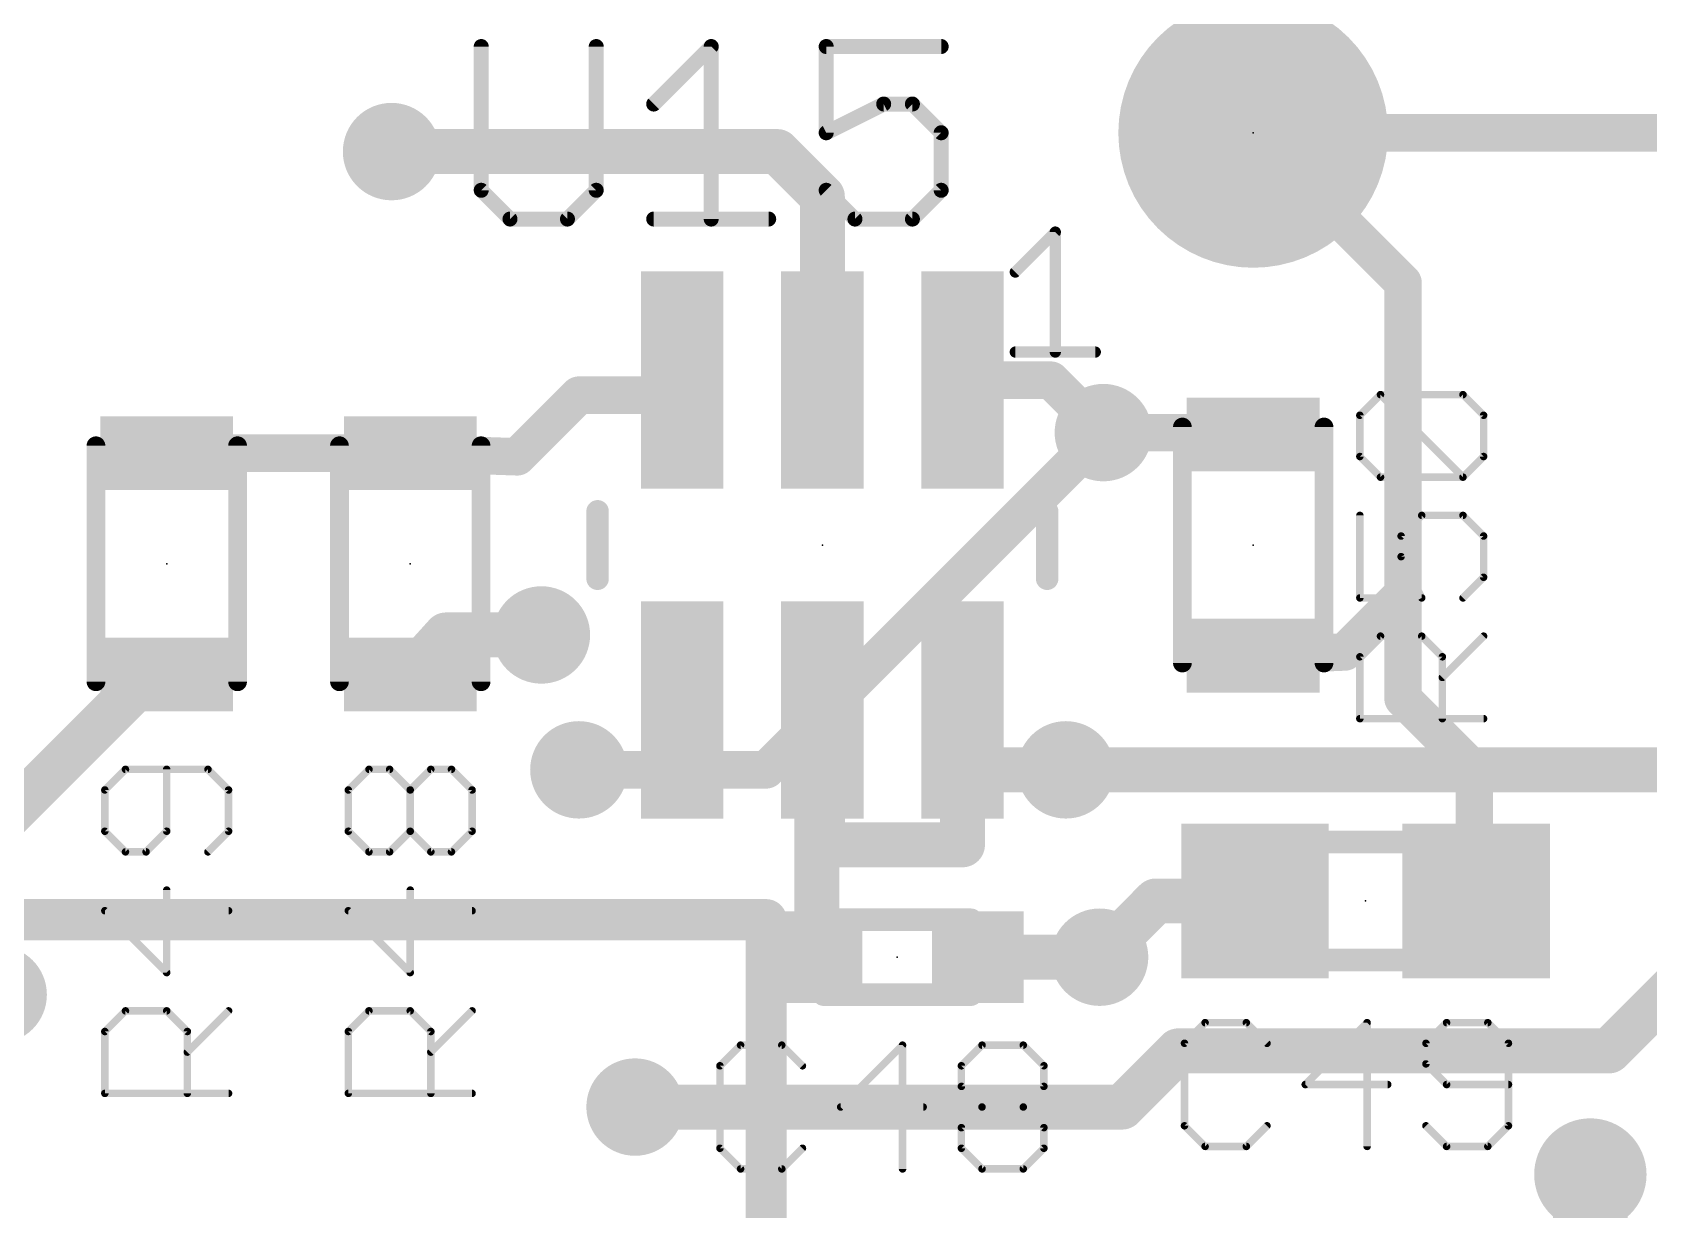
# Model space of a CAD drawing. Extents: x -19 to 124, y 0 to 88.
# Drawn here: x 13.57 to 24.53, y 42.36 to 50.34 of the extents above; entities that cross this region are included whole.
import ezdxf

# ---------------------------------------------------------------- set-up
doc = ezdxf.new("R2010")
doc.units = 0
for name, color, linetype in [('1', 12, 'CONTINUOUS'), ('15', 21, 'CONTINUOUS'), ('16', 132, 'CONTINUOUS'), ('17', 110, 'CONTINUOUS'), ('18', 110, 'CONTINUOUS'), ('21', 253, 'CONTINUOUS'), ('23', 53, 'CONTINUOUS'), ('25', 253, 'CONTINUOUS')]:
    doc.layers.add(name, color=color, linetype=linetype)

# ---------------------------------------------------------------- blocks, each defined once
blk = doc.blocks.new('ROUNDP')
at = {"const_width": 0.5}
blk.add_lwpolyline([(0, -0.25, 1), (0, 0.25, 1), (0, -0.25)], format="xyb", dxfattribs=at)
blk = doc.blocks.new('RECT')
blk.add_solid([(-0.5, -0.5), (0.5, -0.5), (-0.5, 0.5), (0.5, 0.5)])
blk = doc.blocks.new('ROUNDV')
at = {"const_width": 0.5}
blk.add_lwpolyline([(0, -0.25, 1), (0, 0.25, 1), (0, -0.25)], format="xyb", dxfattribs=at)

msp = doc.modelspace()

# ---------------------------------------------------------------- linework, layer by layer
at = {"layer": '1'}
for points, const_width in [([(22.86, 48.641), (21.844, 49.657)], 0.254), ([(18.6182, 49.53), (16.002, 49.53)], 0.3048), ([(18.923, 49.2252), (18.6182, 49.53)], 0.3048), ([(18.923, 47.9806), (18.923, 49.2252)], 0.3048), ([(22.86, 46.5328), (22.86, 48.641)], 0.254), ([(16.854, 47.461), (17.272, 47.879)], 0.254), ([(17.272, 47.879), (17.8714, 47.879)], 0.254), ([(17.8714, 47.879), (17.973, 47.9806)], 0.254), ([(19.873, 47.9806), (20.4724, 47.9806)], 0.254), ([(20.4724, 47.9806), (20.828, 47.625)], 0.254), ([(20.828, 47.625), (21.807, 47.625)], 0.254), ([(21.807, 47.625), (21.844, 47.613)], 0.254), ([(14.478, 47.486), (16.129, 47.486)], 0.254), ([(16.129, 47.486), (16.854, 47.461)], 0.254), ([(22.4652, 46.138), (22.86, 46.5328)], 0.254), ([(22.86, 45.8216), (22.86, 46.5328)], 0.254), ([(16.129, 45.986), (16.3714, 46.2534)], 0.3048), ([(16.3714, 46.2534), (17.018, 46.2534)], 0.3048), ([(21.844, 46.113), (22.4652, 46.138)], 0.254), ([(14.388, 46.011), (13.335, 44.958)], 0.3048), ([(14.478, 45.986), (14.388, 46.011)], 0.3048), ([(22.86, 45.8216), (23.3426, 45.339)], 0.254), ([(17.973, 45.7454), (17.973, 45.466)], 0.254), ([(18.8849, 44.069), (18.8849, 45.7454)], 0.3048), ([(18.8849, 45.7454), (18.923, 45.7454)], 0.3048), ([(18.923, 44.831), (18.923, 45.7454)], 0.3048), ([(19.873, 45.7454), (19.873, 44.831)], 0.3048), ([(19.873, 45.7454), (19.873, 45.339)], 0.3048), ([(17.973, 45.466), (17.9832, 45.466)], 0.254), ([(17.9832, 45.466), (17.9832, 45.339)], 0.254), ([(19.873, 45.339), (20.574, 45.339)], 0.3048), ([(17.9832, 45.339), (17.272, 45.339)], 0.254), ([(23.3426, 45.339), (23.3426, 44.4634)], 0.254), ([(19.873, 44.831), (18.923, 44.831)], 0.3048), ([(20.8026, 44.069), (21.1836, 44.45)], 0.3048), ([(21.1836, 44.45), (21.856, 44.45)], 0.3048), ([(23.3426, 44.4634), (23.356, 44.45)], 0.254), ([(19.9771, 44.069), (20.8026, 44.069)], 0.3048), ([(24.692, 43.869), (24.257, 43.434)], 0.3048), ([(21.336, 43.434), (20.955, 43.053)], 0.3048), ([(24.257, 43.434), (21.336, 43.434)], 0.3048), ([(20.955, 43.053), (17.653, 43.053)], 0.3048), ([(24.13, 41.351), (24.13, 42.5958)], 0.508)]:
    msp.add_lwpolyline(points, dxfattribs=dict(at, const_width=const_width))
for points, const_width in [([(21.8889, 49.7019, 1), (21.7991, 49.6121)], 0.127), ([(16.002, 49.6062, 1), (16.002, 49.4538)], 0.1524), ([(18.6721, 49.5839, 1), (18.5643, 49.4761)], 0.1524), ([(18.6182, 49.4538, 1), (18.6182, 49.6062)], 0.1524), ([(18.9992, 49.2252, 1), (18.8468, 49.2252)], 0.1524), ([(18.8691, 49.1713, 1), (18.9769, 49.2791)], 0.1524), ([(22.9235, 48.641, 1), (22.7965, 48.641)], 0.127), ([(22.8151, 48.5961, 1), (22.9049, 48.6859)], 0.127), ([(17.272, 47.9425, 1), (17.272, 47.8155)], 0.127), ([(17.3169, 47.8341, 1), (17.2271, 47.9239)], 0.127), ([(17.8714, 47.8155, 1), (17.8714, 47.9425)], 0.127), ([(18.0179, 47.9357, 1), (17.9281, 48.0255)], 0.127), ([(18.8468, 47.9806, 1), (18.9992, 47.9806)], 0.1524), ([(19.873, 48.0441, 1), (19.873, 47.9171)], 0.127), ([(20.5173, 48.0255, 1), (20.4275, 47.9357)], 0.127), ([(20.4724, 47.9171, 1), (20.4724, 48.0441)], 0.127), ([(17.8265, 47.9239, 1), (17.9163, 47.8341)], 0.127), ([(20.828, 47.6885, 1), (20.828, 47.5615)], 0.127), ([(20.7831, 47.5801, 1), (20.8729, 47.6699)], 0.127), ([(21.8266, 47.6854, 1), (21.7874, 47.5646)], 0.127), ([(21.807, 47.5615, 1), (21.807, 47.6885)], 0.127), ([(21.8244, 47.5526, 1), (21.8636, 47.6734)], 0.127), ([(14.478, 47.5495, 1), (14.478, 47.4225)], 0.127), ([(16.1312, 47.5495, 1), (16.1268, 47.4225)], 0.127), ([(16.129, 47.4225, 1), (16.129, 47.5495)], 0.127), ([(16.8091, 47.5059, 1), (16.8989, 47.4161)], 0.127), ([(16.8518, 47.3975, 1), (16.8562, 47.5245)], 0.127), ([(22.9235, 46.5328, 1), (22.7965, 46.5328)], 0.127), ([(22.7965, 46.5328, 1), (22.9235, 46.5328)], 0.127), ([(22.9049, 46.4879, 1), (22.8151, 46.5777)], 0.127), ([(16.3714, 46.3296, 1), (16.3714, 46.1772)], 0.1524), ([(16.4279, 46.2022, 1), (16.3149, 46.3046)], 0.1524), ([(17.018, 46.1772, 1), (17.018, 46.3296)], 0.1524), ([(22.4203, 46.1829, 1), (22.5101, 46.0931)], 0.127), ([(22.4678, 46.0746, 1), (22.4626, 46.2014)], 0.127), ([(14.4084, 46.0844, 1), (14.3676, 45.9376)], 0.1524), ([(14.4419, 45.9571, 1), (14.3341, 46.0649)], 0.1524), ([(21.8414, 46.1764, 1), (21.8466, 46.0496)], 0.127), ([(14.4576, 45.9126, 1), (14.4984, 46.0594)], 0.1524), ([(16.0725, 46.0372, 1), (16.1855, 45.9348)], 0.1524), ([(22.9049, 45.8665, 1), (22.8151, 45.7767)], 0.127), ([(18.0365, 45.7454, 1), (17.9095, 45.7454)], 0.127), ([(18.9611, 45.7454, 1), (18.8087, 45.7454)], 0.1524), ([(18.8849, 45.8216, 1), (18.8849, 45.6692)], 0.1524), ([(18.9992, 45.7454, 1), (18.8468, 45.7454)], 0.1524), ([(18.923, 45.6692, 1), (18.923, 45.8216)], 0.1524), ([(19.9492, 45.7454, 1), (19.7968, 45.7454)], 0.1524), ([(19.9492, 45.7454, 1), (19.7968, 45.7454)], 0.1524), ([(22.7965, 45.8216, 1), (22.9235, 45.8216)], 0.127), ([(17.973, 45.5295, 1), (17.973, 45.4025)], 0.127), ([(18.0467, 45.466, 1), (17.9197, 45.466)], 0.127), ([(17.9832, 45.4025, 1), (17.9832, 45.5295)], 0.127), ([(17.9095, 45.466, 1), (18.0365, 45.466)], 0.127), ([(19.873, 45.4152, 1), (19.873, 45.2628)], 0.1524), ([(20.574, 45.2628, 1), (20.574, 45.4152)], 0.1524), ([(17.272, 45.4025, 1), (17.272, 45.2755)], 0.127), ([(17.9197, 45.339, 1), (18.0467, 45.339)], 0.127), ([(17.9832, 45.2755, 1), (17.9832, 45.4025)], 0.127), ([(19.7968, 45.339, 1), (19.9492, 45.339)], 0.1524), ([(23.4061, 45.339, 1), (23.2791, 45.339)], 0.127), ([(23.2977, 45.2941, 1), (23.3875, 45.3839)], 0.127), ([(18.923, 44.9072, 1), (18.923, 44.7548)], 0.1524), ([(19.873, 44.7548, 1), (19.873, 44.9072)], 0.1524), ([(18.8468, 44.831, 1), (18.9992, 44.831)], 0.1524), ([(19.7968, 44.831, 1), (19.9492, 44.831)], 0.1524), ([(21.1836, 44.5262, 1), (21.1836, 44.3738)], 0.1524), ([(21.2375, 44.3961, 1), (21.1297, 44.5039)], 0.1524), ([(21.856, 44.3738, 1), (21.856, 44.5262)], 0.1524), ([(23.3875, 44.5083, 1), (23.2977, 44.4185)], 0.127), ([(23.2791, 44.4634, 1), (23.4061, 44.4634)], 0.127), ([(23.3111, 44.4051, 1), (23.4009, 44.4949)], 0.127), ([(19.9771, 44.1452, 1), (19.9771, 43.9928)], 0.1524), ([(20.7487, 44.1229, 1), (20.8565, 44.0151)], 0.1524), ([(20.8026, 43.9928, 1), (20.8026, 44.1452)], 0.1524), ([(18.8087, 44.069, 1), (18.9611, 44.069)], 0.1524), ([(21.336, 43.5102, 1), (21.336, 43.3578)], 0.1524), ([(21.3899, 43.3801, 1), (21.2821, 43.4879)], 0.1524), ([(24.2031, 43.4879, 1), (24.3109, 43.3801)], 0.1524), ([(24.257, 43.3578, 1), (24.257, 43.5102)], 0.1524), ([(17.653, 43.1292, 1), (17.653, 42.9768)], 0.1524), ([(20.9011, 43.1069, 1), (21.0089, 42.9991)], 0.1524), ([(20.955, 42.9768, 1), (20.955, 43.1292)], 0.1524), ([(24.257, 42.5958, 1), (24.003, 42.5958)], 0.254)]:
    msp.add_lwpolyline(points, format="xyb", dxfattribs=dict(at, const_width=const_width))
at = {"layer": '15'}
for points, const_width in [([(20.574, 45.339), (26.416, 45.339)], 0.3048), ([(18.542, 44.323), (0.508, 44.323)], 0.2794), ([(18.542, 36.83), (18.542, 44.323)], 0.2794)]:
    msp.add_lwpolyline(points, dxfattribs=dict(at, const_width=const_width))
for points, const_width in [([(20.574, 45.4152, 1), (20.574, 45.2628)], 0.1524), ([(18.6119, 44.323, 1), (18.4722, 44.323)], 0.1397), ([(18.542, 44.2531, 1), (18.542, 44.3929)], 0.1397)]:
    msp.add_lwpolyline(points, format="xyb", dxfattribs=dict(at, const_width=const_width))
at = {"layer": '16', "const_width": 0.254}
for points in [[(21.844, 49.657), (39.37, 49.657)], [(18.542, 45.339), (20.828, 47.625)], [(17.272, 45.339), (18.542, 45.339)]]:
    msp.add_lwpolyline(points, dxfattribs=at)
at = {"layer": '16', "const_width": 0.127}
for points in [[(21.844, 49.7205, 1), (21.844, 49.5935)], [(20.8729, 47.5801, 1), (20.7831, 47.6699)], [(17.272, 45.4025, 1), (17.272, 45.2755)], [(18.4971, 45.3839, 1), (18.5869, 45.2941)], [(18.542, 45.2755, 1), (18.542, 45.4025)]]:
    msp.add_lwpolyline(points, format="xyb", dxfattribs=at)
at = {"layer": '21'}
for points, const_width in [([(20.2311, 48.7134), (20.5023, 48.9846)], 0.0762), ([(20.5023, 48.9846), (20.5023, 48.1711)], 0.0762), ([(20.2311, 48.1711), (20.7734, 48.1711)], 0.0762), ([(21.364, 47.663), (21.364, 46.063)], 0.127), ([(22.324, 46.063), (22.324, 47.663)], 0.127), ([(13.998, 47.536), (13.998, 45.936)], 0.127), ([(14.958, 45.936), (14.958, 47.536)], 0.127), ([(15.649, 47.536), (15.649, 45.936)], 0.127), ([(16.609, 45.936), (16.609, 47.536)], 0.127), ([(17.399, 47.0916), (17.399, 46.6344)], 0.1524), ([(20.447, 46.6344), (20.447, 47.0916)], 0.1524), ([(23.406, 44.85), (21.806, 44.85)], 0.1524), ([(21.806, 44.85), (21.806, 44.05)], 0.1524), ([(23.406, 44.05), (23.406, 44.85)], 0.1524), ([(19.931, 44.323), (18.931, 44.323)], 0.1524), ([(21.806, 44.05), (23.406, 44.05)], 0.1524), ([(18.931, 43.815), (19.931, 43.815)], 0.1524)]:
    msp.add_lwpolyline(points, dxfattribs=dict(at, const_width=const_width))
for points, const_width in [([(20.5213, 48.9846, 1), (20.4832, 48.9846)], 0.0381), ([(20.5157, 48.9711, 1), (20.4888, 48.9981)], 0.0381), ([(20.2176, 48.7269, 1), (20.2446, 48.7)], 0.0381), ([(20.2311, 48.1902, 1), (20.2311, 48.1521)], 0.0381), ([(20.4832, 48.1711, 1), (20.5213, 48.1711)], 0.0381), ([(20.7734, 48.1521, 1), (20.7734, 48.1902)], 0.0381), ([(21.3957, 47.663, 1), (21.3323, 47.663)], 0.0635), ([(22.3558, 47.663, 1), (22.2923, 47.663)], 0.0635), ([(14.0298, 47.536, 1), (13.9663, 47.536)], 0.0635), ([(14.9898, 47.536, 1), (14.9262, 47.536)], 0.0635), ([(15.6808, 47.536, 1), (15.6173, 47.536)], 0.0635), ([(16.6408, 47.536, 1), (16.5773, 47.536)], 0.0635), ([(17.4371, 47.0916, 1), (17.3609, 47.0916)], 0.0762), ([(20.4851, 47.0916, 1), (20.4089, 47.0916)], 0.0762), ([(17.3609, 46.6344, 1), (17.4371, 46.6344)], 0.0762), ([(20.4089, 46.6344, 1), (20.4851, 46.6344)], 0.0762), ([(21.3323, 46.063, 1), (21.3957, 46.063)], 0.0635), ([(22.2923, 46.063, 1), (22.3558, 46.063)], 0.0635), ([(13.9663, 45.936, 1), (14.0298, 45.936)], 0.0635), ([(14.9262, 45.936, 1), (14.9898, 45.936)], 0.0635), ([(15.6173, 45.936, 1), (15.6808, 45.936)], 0.0635), ([(16.5773, 45.936, 1), (16.6408, 45.936)], 0.0635), ([(21.806, 44.8881, 1), (21.806, 44.8119)], 0.0762), ([(21.8441, 44.85, 1), (21.7679, 44.85)], 0.0762), ([(23.4441, 44.85, 1), (23.3679, 44.85)], 0.0762), ([(23.406, 44.8119, 1), (23.406, 44.8881)], 0.0762), ([(18.931, 44.3611, 1), (18.931, 44.2849)], 0.0762), ([(19.931, 44.2849, 1), (19.931, 44.3611)], 0.0762), ([(21.806, 44.0881, 1), (21.806, 44.0119)], 0.0762), ([(21.7679, 44.05, 1), (21.8441, 44.05)], 0.0762), ([(23.3679, 44.05, 1), (23.4441, 44.05)], 0.0762), ([(23.406, 44.0119, 1), (23.406, 44.0881)], 0.0762), ([(18.931, 43.8531, 1), (18.931, 43.7769)], 0.0762), ([(19.931, 43.7769, 1), (19.931, 43.8531)], 0.0762)]:
    msp.add_lwpolyline(points, format="xyb", dxfattribs=dict(at, const_width=const_width))
at = {"layer": '23'}
for p in [(21.844, 49.657), (18.923, 46.863), (21.844, 46.863), (14.478, 46.736), (16.129, 46.736), (22.606, 44.45), (19.431, 44.069)]:
    msp.add_point(p, dxfattribs=at)
at = {"layer": '25'}
for points, const_width in [([(16.6101, 50.2422), (16.6101, 49.2677)], 0.1016), ([(17.3897, 49.2677), (17.3897, 50.2422)], 0.1016), ([(17.7795, 49.8524), (18.1693, 50.2422)], 0.1016), ([(18.1693, 50.2422), (18.1693, 49.0728)], 0.1016), ([(19.7285, 50.2422), (18.9489, 50.2422)], 0.1016), ([(18.9489, 50.2422), (18.9489, 49.6575)], 0.1016), ([(18.9489, 49.6575), (19.3387, 49.8524)], 0.1016), ([(19.3387, 49.8524), (19.5336, 49.8524)], 0.1016), ([(19.5336, 49.8524), (19.7285, 49.6575)], 0.1016), ([(19.7285, 49.6575), (19.7285, 49.2677)], 0.1016), ([(16.6101, 49.2677), (16.805, 49.0728)], 0.1016), ([(17.1948, 49.0728), (17.3897, 49.2677)], 0.1016), ([(19.1438, 49.0728), (18.9489, 49.2677)], 0.1016), ([(19.7285, 49.2677), (19.5336, 49.0728)], 0.1016), ([(16.805, 49.0728), (17.1948, 49.0728)], 0.1016), ([(17.7795, 49.0728), (18.5591, 49.0728)], 0.1016), ([(19.5336, 49.0728), (19.1438, 49.0728)], 0.1016), ([(22.5672, 47.7425), (22.707, 47.8824)], 0.0508), ([(22.707, 47.8824), (23.2663, 47.8824)], 0.0508), ([(23.2663, 47.3231), (22.707, 47.8824)], 0.0508), ([(23.2663, 47.8824), (23.4061, 47.7425)], 0.0508), ([(22.5672, 47.4629), (22.5672, 47.7425)], 0.0508), ([(23.4061, 47.7425), (23.4061, 47.4629)], 0.0508), ([(22.707, 47.3231), (22.5672, 47.4629)], 0.0508), ([(23.4061, 47.4629), (23.2663, 47.3231)], 0.0508), ([(23.2663, 47.3231), (22.707, 47.3231)], 0.0508), ([(22.5672, 47.0638), (22.5672, 46.5045)], 0.0508), ([(22.8468, 46.924), (22.9866, 47.0638)], 0.0508), ([(22.9866, 47.0638), (23.2663, 47.0638)], 0.0508), ([(23.2663, 47.0638), (23.4061, 46.924)], 0.0508), ([(22.8468, 46.7841), (22.8468, 46.924)], 0.0508), ([(23.4061, 46.924), (23.4061, 46.6443)], 0.0508), ([(22.9866, 46.5045), (22.8468, 46.7841)], 0.0508), ([(23.4061, 46.6443), (23.2663, 46.5045)], 0.0508), ([(22.5672, 46.5045), (22.9866, 46.5045)], 0.0508), ([(22.5672, 46.1054), (22.707, 46.2452)], 0.0508), ([(22.707, 46.2452), (22.9866, 46.2452)], 0.0508), ([(22.9866, 46.2452), (23.1265, 46.1054)], 0.0508), ([(23.1265, 45.9656), (23.4061, 46.2452)], 0.0508), ([(22.5672, 45.6859), (22.5672, 46.1054)], 0.0508), ([(23.1265, 46.1054), (23.1265, 45.6859)], 0.0508), ([(23.4061, 45.6859), (22.5672, 45.6859)], 0.0508), ([(14.198, 45.3424), (14.0582, 45.2025)], 0.0508), ([(14.7573, 45.3424), (14.198, 45.3424)], 0.0508), ([(14.4776, 44.9229), (14.4776, 45.3424)], 0.0508), ([(14.8971, 45.2025), (14.7573, 45.3424)], 0.0508), ([(15.7092, 45.2025), (15.849, 45.3424)], 0.0508), ([(15.849, 45.3424), (15.9888, 45.3424)], 0.0508), ([(15.9888, 45.3424), (16.1286, 45.2025)], 0.0508), ([(16.1286, 45.2025), (16.2685, 45.3424)], 0.0508), ([(16.2685, 45.3424), (16.4083, 45.3424)], 0.0508), ([(16.4083, 45.3424), (16.5481, 45.2025)], 0.0508), ([(14.0582, 45.2025), (14.0582, 44.9229)], 0.0508), ([(14.8971, 44.9229), (14.8971, 45.2025)], 0.0508), ([(15.7092, 44.9229), (15.7092, 45.2025)], 0.0508), ([(16.1286, 44.9229), (16.1286, 45.2025)], 0.0508), ([(16.5481, 45.2025), (16.5481, 44.9229)], 0.0508), ([(14.0582, 44.9229), (14.198, 44.7831)], 0.0508), ([(14.3378, 44.7831), (14.4776, 44.9229)], 0.0508), ([(14.7573, 44.7831), (14.8971, 44.9229)], 0.0508), ([(15.849, 44.7831), (15.7092, 44.9229)], 0.0508), ([(16.1286, 44.9229), (15.9888, 44.7831)], 0.0508), ([(16.2685, 44.7831), (16.1286, 44.9229)], 0.0508), ([(16.5481, 44.9229), (16.4083, 44.7831)], 0.0508), ([(14.198, 44.7831), (14.3378, 44.7831)], 0.0508), ([(15.9888, 44.7831), (15.849, 44.7831)], 0.0508), ([(16.4083, 44.7831), (16.2685, 44.7831)], 0.0508), ([(14.4776, 43.9645), (14.4776, 44.5238)], 0.0508), ([(16.1286, 43.9645), (16.1286, 44.5238)], 0.0508), ([(14.8971, 44.384), (14.0582, 44.384)], 0.0508), ([(14.0582, 44.384), (14.4776, 43.9645)], 0.0508), ([(16.5481, 44.384), (15.7092, 44.384)], 0.0508), ([(15.7092, 44.384), (16.1286, 43.9645)], 0.0508), ([(14.0582, 43.5654), (14.198, 43.7052)], 0.0508), ([(14.198, 43.7052), (14.4776, 43.7052)], 0.0508), ([(14.4776, 43.7052), (14.6175, 43.5654)], 0.0508), ([(14.6175, 43.4256), (14.8971, 43.7052)], 0.0508), ([(15.7092, 43.5654), (15.849, 43.7052)], 0.0508), ([(15.849, 43.7052), (16.1286, 43.7052)], 0.0508), ([(16.1286, 43.7052), (16.2685, 43.5654)], 0.0508), ([(16.2685, 43.4256), (16.5481, 43.7052)], 0.0508), ([(21.518, 43.6252), (21.3781, 43.4854)], 0.0508), ([(21.7976, 43.6252), (21.518, 43.6252)], 0.0508), ([(21.9374, 43.4854), (21.7976, 43.6252)], 0.0508), ([(22.6162, 43.6252), (22.1967, 43.2058)], 0.0508), ([(22.6162, 42.7863), (22.6162, 43.6252)], 0.0508), ([(23.1551, 43.6252), (23.0153, 43.4854)], 0.0508), ([(23.4347, 43.6252), (23.1551, 43.6252)], 0.0508), ([(23.5746, 43.4854), (23.4347, 43.6252)], 0.0508), ([(14.0582, 43.1459), (14.0582, 43.5654)], 0.0508), ([(14.6175, 43.5654), (14.6175, 43.1459)], 0.0508), ([(15.7092, 43.1459), (15.7092, 43.5654)], 0.0508), ([(16.2685, 43.5654), (16.2685, 43.1459)], 0.0508), ([(21.3781, 43.4854), (21.3781, 42.9261)], 0.0508), ([(23.0153, 43.4854), (23.0153, 43.3456)], 0.0508), ([(23.5746, 42.9261), (23.5746, 43.4854)], 0.0508), ([(18.3683, 43.4728), (18.2285, 43.333)], 0.0508), ([(18.648, 43.4728), (18.3683, 43.4728)], 0.0508), ([(18.7878, 43.333), (18.648, 43.4728)], 0.0508), ([(19.4666, 43.4728), (19.0471, 43.0534)], 0.0508), ([(19.4666, 42.6339), (19.4666, 43.4728)], 0.0508), ([(19.8657, 43.333), (20.0055, 43.4728)], 0.0508), ([(20.0055, 43.4728), (20.2851, 43.4728)], 0.0508), ([(20.2851, 43.4728), (20.425, 43.333)], 0.0508), ([(18.2285, 43.333), (18.2285, 42.7737)], 0.0508), ([(19.8657, 43.1932), (19.8657, 43.333)], 0.0508), ([(20.425, 43.333), (20.425, 43.1932)], 0.0508), ([(23.0153, 43.3456), (23.1551, 43.2058)], 0.0508), ([(20.0055, 43.0534), (19.8657, 43.1932)], 0.0508), ([(20.425, 43.1932), (20.2851, 43.0534)], 0.0508), ([(22.1967, 43.2058), (22.756, 43.2058)], 0.0508), ([(23.1551, 43.2058), (23.5746, 43.2058)], 0.0508), ([(14.8971, 43.1459), (14.0582, 43.1459)], 0.0508), ([(16.5481, 43.1459), (15.7092, 43.1459)], 0.0508), ([(19.0471, 43.0534), (19.6064, 43.0534)], 0.0508), ([(19.8657, 42.9135), (20.0055, 43.0534)], 0.0508), ([(20.0055, 43.0534), (20.2851, 43.0534)], 0.0508), ([(20.2851, 43.0534), (20.425, 42.9135)], 0.0508), ([(19.8657, 42.7737), (19.8657, 42.9135)], 0.0508), ([(20.425, 42.9135), (20.425, 42.7737)], 0.0508), ([(21.3781, 42.9261), (21.518, 42.7863)], 0.0508), ([(21.7976, 42.7863), (21.9374, 42.9261)], 0.0508), ([(23.0153, 42.9261), (23.1551, 42.7863)], 0.0508), ([(23.4347, 42.7863), (23.5746, 42.9261)], 0.0508), ([(18.2285, 42.7737), (18.3683, 42.6339)], 0.0508), ([(18.648, 42.6339), (18.7878, 42.7737)], 0.0508), ([(20.0055, 42.6339), (19.8657, 42.7737)], 0.0508), ([(20.425, 42.7737), (20.2851, 42.6339)], 0.0508), ([(21.518, 42.7863), (21.7976, 42.7863)], 0.0508), ([(23.1551, 42.7863), (23.4347, 42.7863)], 0.0508), ([(18.3683, 42.6339), (18.648, 42.6339)], 0.0508), ([(20.2851, 42.6339), (20.0055, 42.6339)], 0.0508)]:
    msp.add_lwpolyline(points, dxfattribs=dict(at, const_width=const_width))
for points, const_width in [([(16.6355, 50.2422, 1), (16.5847, 50.2422)], 0.0508), ([(17.4151, 50.2422, 1), (17.3643, 50.2422)], 0.0508), ([(18.1947, 50.2422, 1), (18.1439, 50.2422)], 0.0508), ([(18.1873, 50.2242, 1), (18.1513, 50.2602)], 0.0508), ([(18.9489, 50.2676, 1), (18.9489, 50.2168)], 0.0508), ([(18.9743, 50.2422, 1), (18.9235, 50.2422)], 0.0508), ([(19.7285, 50.2168, 1), (19.7285, 50.2676)], 0.0508), ([(17.7615, 49.8704, 1), (17.7975, 49.8344)], 0.0508), ([(19.3387, 49.8778, 1), (19.3387, 49.827)], 0.0508), ([(19.3501, 49.8297, 1), (19.3273, 49.8751)], 0.0508), ([(19.5516, 49.8704, 1), (19.5156, 49.8344)], 0.0508), ([(19.5336, 49.827, 1), (19.5336, 49.8778)], 0.0508), ([(18.9375, 49.6802, 1), (18.9603, 49.6348)], 0.0508), ([(18.9235, 49.6575, 1), (18.9743, 49.6575)], 0.0508), ([(19.7539, 49.6575, 1), (19.7031, 49.6575)], 0.0508), ([(19.7105, 49.6395, 1), (19.7465, 49.6755)], 0.0508), ([(16.6281, 49.2857, 1), (16.5921, 49.2497)], 0.0508), ([(17.4077, 49.2497, 1), (17.3717, 49.2857)], 0.0508), ([(18.9669, 49.2857, 1), (18.9309, 49.2497)], 0.0508), ([(19.7465, 49.2497, 1), (19.7105, 49.2857)], 0.0508), ([(16.5847, 49.2677, 1), (16.6355, 49.2677)], 0.0508), ([(17.3643, 49.2677, 1), (17.4151, 49.2677)], 0.0508), ([(19.7031, 49.2677, 1), (19.7539, 49.2677)], 0.0508), ([(16.805, 49.0982, 1), (16.805, 49.0474)], 0.0508), ([(16.787, 49.0548, 1), (16.823, 49.0908)], 0.0508), ([(17.1768, 49.0908, 1), (17.2128, 49.0548)], 0.0508), ([(17.1948, 49.0474, 1), (17.1948, 49.0982)], 0.0508), ([(17.7795, 49.0982, 1), (17.7795, 49.0474)], 0.0508), ([(18.1439, 49.0728, 1), (18.1947, 49.0728)], 0.0508), ([(18.5591, 49.0474, 1), (18.5591, 49.0982)], 0.0508), ([(19.1438, 49.0982, 1), (19.1438, 49.0474)], 0.0508), ([(19.1258, 49.0548, 1), (19.1618, 49.0908)], 0.0508), ([(19.5156, 49.0908, 1), (19.5516, 49.0548)], 0.0508), ([(19.5336, 49.0474, 1), (19.5336, 49.0982)], 0.0508), ([(22.707, 47.8951, 1), (22.707, 47.8697)], 0.0254), ([(22.716, 47.8913, 1), (22.698, 47.8734)], 0.0254), ([(22.716, 47.8734, 1), (22.698, 47.8913)], 0.0254), ([(23.2753, 47.8913, 1), (23.2573, 47.8734)], 0.0254), ([(23.2663, 47.8697, 1), (23.2663, 47.8951)], 0.0254), ([(22.5799, 47.7425, 1), (22.5545, 47.7425)], 0.0254), ([(22.5582, 47.7515, 1), (22.5762, 47.7336)], 0.0254), ([(23.4188, 47.7425, 1), (23.3934, 47.7425)], 0.0254), ([(23.3971, 47.7336, 1), (23.4151, 47.7515)], 0.0254), ([(22.5762, 47.4719, 1), (22.5582, 47.4539)], 0.0254), ([(22.5545, 47.4629, 1), (22.5799, 47.4629)], 0.0254), ([(23.3934, 47.4629, 1), (23.4188, 47.4629)], 0.0254), ([(23.4151, 47.4539, 1), (23.3971, 47.4719)], 0.0254), ([(22.707, 47.3358, 1), (22.707, 47.3104)], 0.0254), ([(22.698, 47.3141, 1), (22.716, 47.3321)], 0.0254), ([(23.2573, 47.3321, 1), (23.2753, 47.3141)], 0.0254), ([(23.2573, 47.3141, 1), (23.2753, 47.3321)], 0.0254), ([(23.2663, 47.3104, 1), (23.2663, 47.3358)], 0.0254), ([(22.5799, 47.0638, 1), (22.5545, 47.0638)], 0.0254), ([(22.9866, 47.0765, 1), (22.9866, 47.0511)], 0.0254), ([(22.9956, 47.0548, 1), (22.9777, 47.0728)], 0.0254), ([(23.2753, 47.0728, 1), (23.2573, 47.0548)], 0.0254), ([(23.2663, 47.0511, 1), (23.2663, 47.0765)], 0.0254), ([(22.8595, 46.924, 1), (22.8341, 46.924)], 0.0254), ([(22.8378, 46.9329, 1), (22.8558, 46.915)], 0.0254), ([(23.4188, 46.924, 1), (23.3934, 46.924)], 0.0254), ([(23.3971, 46.915, 1), (23.4151, 46.9329)], 0.0254), ([(22.8341, 46.7841, 1), (22.8595, 46.7841)], 0.0254), ([(22.8582, 46.7898, 1), (22.8355, 46.7785)], 0.0254), ([(23.3934, 46.6443, 1), (23.4188, 46.6443)], 0.0254), ([(23.4151, 46.6353, 1), (23.3971, 46.6533)], 0.0254), ([(22.5672, 46.5172, 1), (22.5672, 46.4918)], 0.0254), ([(22.5545, 46.5045, 1), (22.5799, 46.5045)], 0.0254), ([(22.9753, 46.4988, 1), (22.998, 46.5102)], 0.0254), ([(22.9866, 46.4918, 1), (22.9866, 46.5172)], 0.0254), ([(23.2573, 46.5135, 1), (23.2753, 46.4955)], 0.0254), ([(22.707, 46.2579, 1), (22.707, 46.2325)], 0.0254), ([(22.716, 46.2362, 1), (22.698, 46.2542)], 0.0254), ([(22.9956, 46.2542, 1), (22.9777, 46.2362)], 0.0254), ([(22.9866, 46.2325, 1), (22.9866, 46.2579)], 0.0254), ([(23.4151, 46.2362, 1), (23.3971, 46.2542)], 0.0254), ([(22.5799, 46.1054, 1), (22.5545, 46.1054)], 0.0254), ([(22.5582, 46.1144, 1), (22.5762, 46.0964)], 0.0254), ([(23.1392, 46.1054, 1), (23.1138, 46.1054)], 0.0254), ([(23.1175, 46.0964, 1), (23.1354, 46.1144)], 0.0254), ([(23.1175, 45.9745, 1), (23.1354, 45.9566)], 0.0254), ([(22.5672, 45.6986, 1), (22.5672, 45.6732)], 0.0254), ([(22.5545, 45.6859, 1), (22.5799, 45.6859)], 0.0254), ([(23.1138, 45.6859, 1), (23.1392, 45.6859)], 0.0254), ([(23.4061, 45.6732, 1), (23.4061, 45.6986)], 0.0254), ([(14.198, 45.3551, 1), (14.198, 45.3297)], 0.0254), ([(14.207, 45.3334, 1), (14.189, 45.3513)], 0.0254), ([(14.4903, 45.3424, 1), (14.4649, 45.3424)], 0.0254), ([(14.7663, 45.3513, 1), (14.7483, 45.3334)], 0.0254), ([(14.7573, 45.3297, 1), (14.7573, 45.3551)], 0.0254), ([(15.849, 45.3551, 1), (15.849, 45.3297)], 0.0254), ([(15.858, 45.3334, 1), (15.84, 45.3513)], 0.0254), ([(15.9978, 45.3513, 1), (15.9798, 45.3334)], 0.0254), ([(15.9888, 45.3297, 1), (15.9888, 45.3551)], 0.0254), ([(16.2685, 45.3551, 1), (16.2685, 45.3297)], 0.0254), ([(16.2774, 45.3334, 1), (16.2595, 45.3513)], 0.0254), ([(16.4173, 45.3513, 1), (16.3993, 45.3334)], 0.0254), ([(16.4083, 45.3297, 1), (16.4083, 45.3551)], 0.0254), ([(14.0709, 45.2025, 1), (14.0455, 45.2025)], 0.0254), ([(14.0492, 45.2115, 1), (14.0672, 45.1936)], 0.0254), ([(14.9098, 45.2025, 1), (14.8844, 45.2025)], 0.0254), ([(14.8881, 45.1936, 1), (14.9061, 45.2115)], 0.0254), ([(15.7219, 45.2025, 1), (15.6965, 45.2025)], 0.0254), ([(15.7002, 45.2115, 1), (15.7182, 45.1936)], 0.0254), ([(16.1413, 45.2025, 1), (16.1159, 45.2025)], 0.0254), ([(16.1197, 45.2115, 1), (16.1376, 45.1936)], 0.0254), ([(16.1197, 45.1936, 1), (16.1376, 45.2115)], 0.0254), ([(16.5608, 45.2025, 1), (16.5354, 45.2025)], 0.0254), ([(16.5391, 45.1936, 1), (16.5571, 45.2115)], 0.0254), ([(14.0672, 44.9319, 1), (14.0492, 44.9139)], 0.0254), ([(14.0455, 44.9229, 1), (14.0709, 44.9229)], 0.0254), ([(14.4649, 44.9229, 1), (14.4903, 44.9229)], 0.0254), ([(14.4866, 44.9139, 1), (14.4687, 44.9319)], 0.0254), ([(14.8844, 44.9229, 1), (14.9098, 44.9229)], 0.0254), ([(14.9061, 44.9139, 1), (14.8881, 44.9319)], 0.0254), ([(15.7182, 44.9319, 1), (15.7002, 44.9139)], 0.0254), ([(15.6965, 44.9229, 1), (15.7219, 44.9229)], 0.0254), ([(16.1159, 44.9229, 1), (16.1413, 44.9229)], 0.0254), ([(16.1376, 44.9319, 1), (16.1197, 44.9139)], 0.0254), ([(16.1376, 44.9139, 1), (16.1197, 44.9319)], 0.0254), ([(16.5354, 44.9229, 1), (16.5608, 44.9229)], 0.0254), ([(16.5571, 44.9139, 1), (16.5391, 44.9319)], 0.0254), ([(14.198, 44.7958, 1), (14.198, 44.7704)], 0.0254), ([(14.189, 44.7741, 1), (14.207, 44.7921)], 0.0254), ([(14.3288, 44.7921, 1), (14.3468, 44.7741)], 0.0254), ([(14.3378, 44.7704, 1), (14.3378, 44.7958)], 0.0254), ([(14.7483, 44.7921, 1), (14.7663, 44.7741)], 0.0254), ([(15.849, 44.7958, 1), (15.849, 44.7704)], 0.0254), ([(15.84, 44.7741, 1), (15.858, 44.7921)], 0.0254), ([(15.9798, 44.7921, 1), (15.9978, 44.7741)], 0.0254), ([(15.9888, 44.7704, 1), (15.9888, 44.7958)], 0.0254), ([(16.2685, 44.7958, 1), (16.2685, 44.7704)], 0.0254), ([(16.2595, 44.7741, 1), (16.2774, 44.7921)], 0.0254), ([(16.3993, 44.7921, 1), (16.4173, 44.7741)], 0.0254), ([(16.4083, 44.7704, 1), (16.4083, 44.7958)], 0.0254), ([(14.4903, 44.5238, 1), (14.4649, 44.5238)], 0.0254), ([(16.1413, 44.5238, 1), (16.1159, 44.5238)], 0.0254), ([(14.0582, 44.3967, 1), (14.0582, 44.3713)], 0.0254), ([(14.0672, 44.3929, 1), (14.0492, 44.375)], 0.0254), ([(14.8971, 44.3713, 1), (14.8971, 44.3967)], 0.0254), ([(15.7092, 44.3967, 1), (15.7092, 44.3713)], 0.0254), ([(15.7182, 44.3929, 1), (15.7002, 44.375)], 0.0254), ([(16.5481, 44.3713, 1), (16.5481, 44.3967)], 0.0254), ([(14.4649, 43.9645, 1), (14.4903, 43.9645)], 0.0254), ([(14.4687, 43.9555, 1), (14.4866, 43.9735)], 0.0254), ([(16.1159, 43.9645, 1), (16.1413, 43.9645)], 0.0254), ([(16.1197, 43.9555, 1), (16.1376, 43.9735)], 0.0254), ([(14.198, 43.7179, 1), (14.198, 43.6925)], 0.0254), ([(14.207, 43.6962, 1), (14.189, 43.7142)], 0.0254), ([(14.4866, 43.7142, 1), (14.4687, 43.6962)], 0.0254), ([(14.4776, 43.6925, 1), (14.4776, 43.7179)], 0.0254), ([(14.9061, 43.6962, 1), (14.8881, 43.7142)], 0.0254), ([(15.849, 43.7179, 1), (15.849, 43.6925)], 0.0254), ([(15.858, 43.6962, 1), (15.84, 43.7142)], 0.0254), ([(16.1376, 43.7142, 1), (16.1197, 43.6962)], 0.0254), ([(16.1286, 43.6925, 1), (16.1286, 43.7179)], 0.0254), ([(16.5571, 43.6962, 1), (16.5391, 43.7142)], 0.0254), ([(21.518, 43.6379, 1), (21.518, 43.6125)], 0.0254), ([(21.5269, 43.6162, 1), (21.509, 43.6342)], 0.0254), ([(21.8066, 43.6342, 1), (21.7886, 43.6162)], 0.0254), ([(21.7976, 43.6125, 1), (21.7976, 43.6379)], 0.0254), ([(22.6289, 43.6252, 1), (22.6035, 43.6252)], 0.0254), ([(22.6251, 43.6162, 1), (22.6072, 43.6342)], 0.0254), ([(23.1551, 43.6379, 1), (23.1551, 43.6125)], 0.0254), ([(23.1641, 43.6162, 1), (23.1461, 43.6342)], 0.0254), ([(23.4437, 43.6342, 1), (23.4258, 43.6162)], 0.0254), ([(23.4347, 43.6125, 1), (23.4347, 43.6379)], 0.0254), ([(14.0709, 43.5654, 1), (14.0455, 43.5654)], 0.0254), ([(14.0492, 43.5744, 1), (14.0672, 43.5564)], 0.0254), ([(14.6302, 43.5654, 1), (14.6048, 43.5654)], 0.0254), ([(14.6085, 43.5564, 1), (14.6264, 43.5744)], 0.0254), ([(15.7219, 43.5654, 1), (15.6965, 43.5654)], 0.0254), ([(15.7002, 43.5744, 1), (15.7182, 43.5564)], 0.0254), ([(16.2812, 43.5654, 1), (16.2558, 43.5654)], 0.0254), ([(16.2595, 43.5564, 1), (16.2774, 43.5744)], 0.0254), ([(21.3908, 43.4854, 1), (21.3654, 43.4854)], 0.0254), ([(21.3692, 43.4944, 1), (21.3871, 43.4764)], 0.0254), ([(21.9284, 43.4764, 1), (21.9464, 43.4944)], 0.0254), ([(23.028, 43.4854, 1), (23.0026, 43.4854)], 0.0254), ([(23.0063, 43.4944, 1), (23.0243, 43.4764)], 0.0254), ([(23.5873, 43.4854, 1), (23.5619, 43.4854)], 0.0254), ([(23.5656, 43.4764, 1), (23.5835, 43.4944)], 0.0254), ([(14.6085, 43.4345, 1), (14.6264, 43.4166)], 0.0254), ([(16.2595, 43.4345, 1), (16.2774, 43.4166)], 0.0254), ([(18.3683, 43.4855, 1), (18.3683, 43.4601)], 0.0254), ([(18.3773, 43.4638, 1), (18.3594, 43.4818)], 0.0254), ([(18.657, 43.4818, 1), (18.639, 43.4638)], 0.0254), ([(18.648, 43.4601, 1), (18.648, 43.4855)], 0.0254), ([(19.4793, 43.4728, 1), (19.4539, 43.4728)], 0.0254), ([(19.4755, 43.4638, 1), (19.4576, 43.4818)], 0.0254), ([(20.0055, 43.4855, 1), (20.0055, 43.4601)], 0.0254), ([(20.0145, 43.4638, 1), (19.9965, 43.4818)], 0.0254), ([(20.2941, 43.4818, 1), (20.2762, 43.4638)], 0.0254), ([(20.2851, 43.4601, 1), (20.2851, 43.4855)], 0.0254), ([(18.2412, 43.333, 1), (18.2158, 43.333)], 0.0254), ([(18.2196, 43.342, 1), (18.2375, 43.324)], 0.0254), ([(18.7788, 43.324, 1), (18.7968, 43.342)], 0.0254), ([(19.8784, 43.333, 1), (19.853, 43.333)], 0.0254), ([(19.8567, 43.342, 1), (19.8747, 43.324)], 0.0254), ([(20.4377, 43.333, 1), (20.4123, 43.333)], 0.0254), ([(20.416, 43.324, 1), (20.4339, 43.342)], 0.0254), ([(23.0243, 43.3546, 1), (23.0063, 43.3366)], 0.0254), ([(23.0026, 43.3456, 1), (23.028, 43.3456)], 0.0254), ([(19.8747, 43.2022, 1), (19.8567, 43.1842)], 0.0254), ([(19.853, 43.1932, 1), (19.8784, 43.1932)], 0.0254), ([(20.4123, 43.1932, 1), (20.4377, 43.1932)], 0.0254), ([(20.4339, 43.1842, 1), (20.416, 43.2022)], 0.0254), ([(22.1967, 43.2185, 1), (22.1967, 43.1931)], 0.0254), ([(22.1877, 43.2147, 1), (22.2057, 43.1968)], 0.0254), ([(22.756, 43.1931, 1), (22.756, 43.2185)], 0.0254), ([(23.1551, 43.2185, 1), (23.1551, 43.1931)], 0.0254), ([(23.1461, 43.1968, 1), (23.1641, 43.2147)], 0.0254), ([(23.5746, 43.1931, 1), (23.5746, 43.2185)], 0.0254), ([(14.0582, 43.1586, 1), (14.0582, 43.1332)], 0.0254), ([(14.0455, 43.1459, 1), (14.0709, 43.1459)], 0.0254), ([(14.6048, 43.1459, 1), (14.6302, 43.1459)], 0.0254), ([(14.8971, 43.1332, 1), (14.8971, 43.1586)], 0.0254), ([(15.7092, 43.1586, 1), (15.7092, 43.1332)], 0.0254), ([(15.6965, 43.1459, 1), (15.7219, 43.1459)], 0.0254), ([(16.2558, 43.1459, 1), (16.2812, 43.1459)], 0.0254), ([(16.5481, 43.1332, 1), (16.5481, 43.1586)], 0.0254), ([(19.0471, 43.0661, 1), (19.0471, 43.0407)], 0.0254), ([(19.0381, 43.0623, 1), (19.0561, 43.0444)], 0.0254), ([(19.6064, 43.0407, 1), (19.6064, 43.0661)], 0.0254), ([(20.0055, 43.0661, 1), (20.0055, 43.0407)], 0.0254), ([(20.0145, 43.0444, 1), (19.9965, 43.0623)], 0.0254), ([(19.9965, 43.0444, 1), (20.0145, 43.0623)], 0.0254), ([(20.2941, 43.0623, 1), (20.2762, 43.0444)], 0.0254), ([(20.2762, 43.0623, 1), (20.2941, 43.0444)], 0.0254), ([(20.2851, 43.0407, 1), (20.2851, 43.0661)], 0.0254), ([(19.8784, 42.9135, 1), (19.853, 42.9135)], 0.0254), ([(19.8567, 42.9225, 1), (19.8747, 42.9046)], 0.0254), ([(20.4377, 42.9135, 1), (20.4123, 42.9135)], 0.0254), ([(20.416, 42.9046, 1), (20.4339, 42.9225)], 0.0254), ([(21.3654, 42.9261, 1), (21.3908, 42.9261)], 0.0254), ([(21.3871, 42.9351, 1), (21.3692, 42.9171)], 0.0254), ([(21.9464, 42.9171, 1), (21.9284, 42.9351)], 0.0254), ([(23.0243, 42.9351, 1), (23.0063, 42.9171)], 0.0254), ([(23.5619, 42.9261, 1), (23.5873, 42.9261)], 0.0254), ([(23.5835, 42.9171, 1), (23.5656, 42.9351)], 0.0254), ([(18.2158, 42.7737, 1), (18.2412, 42.7737)], 0.0254), ([(18.2375, 42.7827, 1), (18.2196, 42.7647)], 0.0254), ([(18.7968, 42.7647, 1), (18.7788, 42.7827)], 0.0254), ([(19.8747, 42.7827, 1), (19.8567, 42.7647)], 0.0254), ([(19.853, 42.7737, 1), (19.8784, 42.7737)], 0.0254), ([(20.4123, 42.7737, 1), (20.4377, 42.7737)], 0.0254), ([(20.4339, 42.7647, 1), (20.416, 42.7827)], 0.0254), ([(21.518, 42.799, 1), (21.518, 42.7736)], 0.0254), ([(21.509, 42.7773, 1), (21.5269, 42.7953)], 0.0254), ([(21.7886, 42.7953, 1), (21.8066, 42.7773)], 0.0254), ([(21.7976, 42.7736, 1), (21.7976, 42.799)], 0.0254), ([(22.6035, 42.7863, 1), (22.6289, 42.7863)], 0.0254), ([(23.1551, 42.799, 1), (23.1551, 42.7736)], 0.0254), ([(23.1461, 42.7773, 1), (23.1641, 42.7953)], 0.0254), ([(23.4258, 42.7953, 1), (23.4437, 42.7773)], 0.0254), ([(23.4347, 42.7736, 1), (23.4347, 42.799)], 0.0254), ([(18.3683, 42.6466, 1), (18.3683, 42.6212)], 0.0254), ([(18.3594, 42.6249, 1), (18.3773, 42.6429)], 0.0254), ([(18.639, 42.6429, 1), (18.657, 42.6249)], 0.0254), ([(18.648, 42.6212, 1), (18.648, 42.6466)], 0.0254), ([(19.4539, 42.6339, 1), (19.4793, 42.6339)], 0.0254), ([(20.0055, 42.6466, 1), (20.0055, 42.6212)], 0.0254), ([(19.9965, 42.6249, 1), (20.0145, 42.6429)], 0.0254), ([(20.2762, 42.6429, 1), (20.2941, 42.6249)], 0.0254), ([(20.2851, 42.6212, 1), (20.2851, 42.6466)], 0.0254)]:
    msp.add_lwpolyline(points, format="xyb", dxfattribs=dict(at, const_width=const_width))

# ---------------------------------------------------------------- block references
at = {"layer": '1'}
for p, xscale, yscale, rotation in [((17.973, 47.9806), 1.4732, 0.5588, 270), ((18.923, 47.9806), 1.4732, 0.5588, 270), ((19.873, 47.9806), 1.4732, 0.5588, 270), ((21.844, 47.613), 0.5, 0.9, 270), ((14.478, 47.486), 0.5, 0.9, 90), ((16.129, 47.486), 0.5, 0.9, 270), ((17.973, 45.7454), 1.4732, 0.5588, 270), ((18.923, 45.7454), 1.4732, 0.5588, 270), ((19.873, 45.7454), 1.4732, 0.5588, 270), ((21.844, 46.113), 0.5, 0.9, 270), ((14.478, 45.986), 0.5, 0.9, 90), ((16.129, 45.986), 0.5, 0.9, 270)]:
    msp.add_blockref('RECT', p, dxfattribs=dict(at, xscale=xscale, yscale=yscale, rotation=rotation))
at = {"layer": '1', "yscale": 1.05, "rotation": 180}
for p in [(21.856, 44.45), (23.356, 44.45)]:
    msp.add_blockref('RECT', p, dxfattribs=at)
at = {"layer": '1', "xscale": 0.62, "yscale": 0.62}
for p in [(18.8849, 44.069), (19.9771, 44.069)]:
    msp.add_blockref('RECT', p, dxfattribs=at)
at = {"layer": '17', "xscale": 1.8288, "yscale": 1.8288}
msp.add_blockref('ROUNDP', (21.844, 49.657), dxfattribs=at)
msp.add_blockref('ROUNDP', (21.844, 49.657), dxfattribs=at)
msp.add_blockref('ROUNDP', (21.844, 49.657), dxfattribs=at)
msp.add_blockref('ROUNDP', (21.844, 49.657), dxfattribs=at)
at = {"layer": '18'}
for p, xscale, yscale in [((16.002, 49.53), 0.6604, 0.6604), ((16.002, 49.53), 0.6604, 0.6604), ((20.828, 47.625), 0.6604, 0.6604), ((20.828, 47.625), 0.6604, 0.6604), ((17.018, 46.2534), 0.6604, 0.6604), ((17.018, 46.2534), 0.6604, 0.6604), ((17.272, 45.339), 0.6604, 0.6604), ((17.272, 45.339), 0.6604, 0.6604), ((20.574, 45.339), 0.6604, 0.6604), ((20.574, 45.339), 0.6604, 0.6604), ((20.8026, 44.069), 0.6604, 0.6604), ((20.8026, 44.069), 0.6604, 0.6604), ((13.335, 43.815), 0.6604, 0.6604), ((13.335, 43.815), 0.6604, 0.6604), ((17.653, 43.053), 0.6604, 0.6604), ((17.653, 43.053), 0.6604, 0.6604), ((24.13, 42.5958), 0.762, 0.762), ((24.13, 42.5958), 0.762, 0.762)]:
    msp.add_blockref('ROUNDV', p, dxfattribs=dict(at, xscale=xscale, yscale=yscale))

doc.saveas('drawing.dxf')
